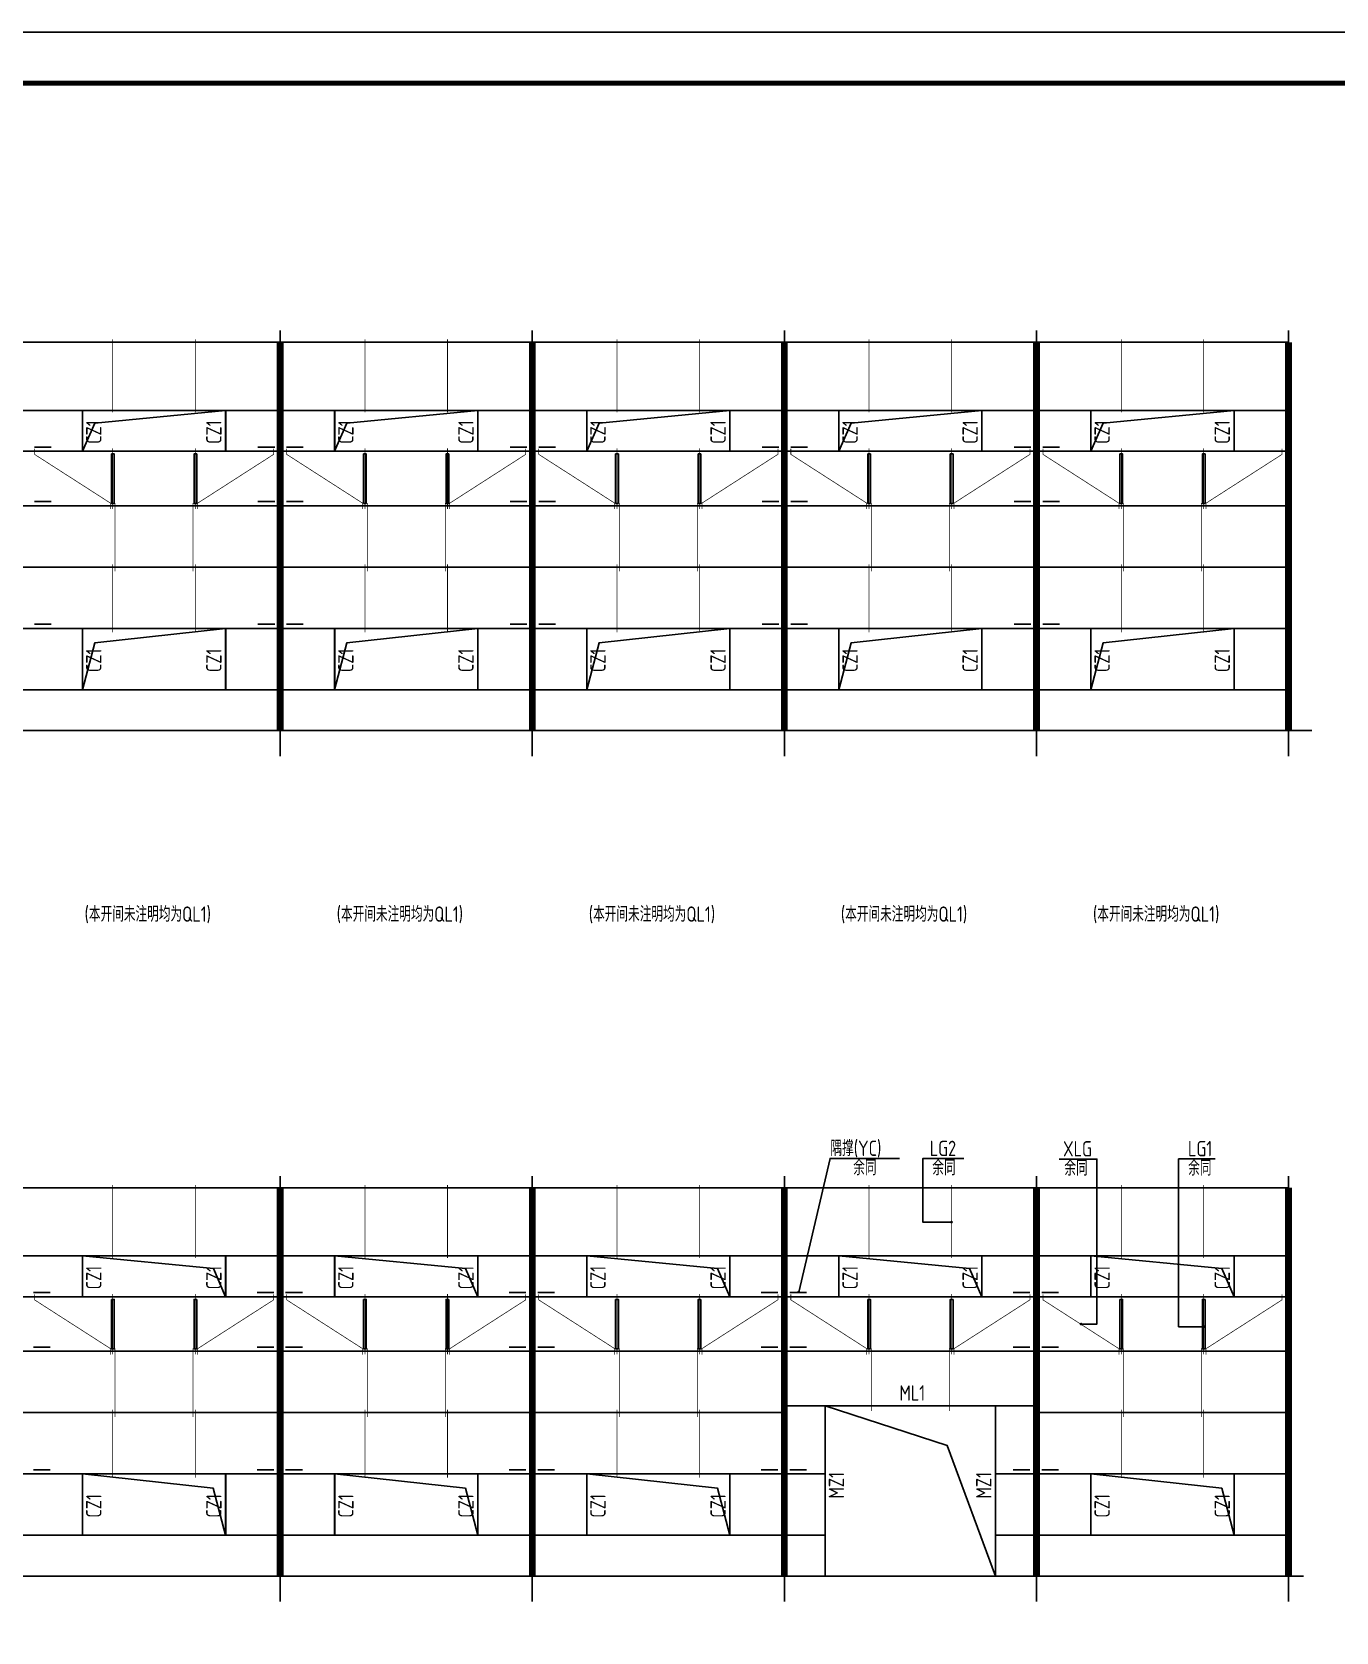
# Model space of a CAD drawing. Extents: x 8844666 to 9156203, y 1662182 to 2655606.
# Drawn here: x 9085320 to 9123598, y 1931153 to 1978119 of the extents above; entities that cross this region are included whole.
import ezdxf

# ---------------------------------------------------------------- set-up
doc = ezdxf.new("R2010")
doc.units = 0
doc.header["$LTSCALE"] = 1000
doc.header["$MEASUREMENT"] = 0
doc.linetypes.add('DOTE', pattern=[2.42, 2, -0.2, 0.02, -0.2])
doc.layers.get('0').update_dxf_attribs({"linetype": 'CONTINUOUS'})
for name, color, linetype in [('DIM_LEAD', 3, 'CONTINUOUS'), ('DOTE', 8, 'DOTE'), ('PUB_TITLE', 4, 'CONTINUOUS'), ('WINDOW', 4, 'CONTINUOUS'), ('屋面隅撑', 6, 'CONTINUOUS'), ('柱', 2, 'CONTINUOUS'), ('标注文字', 3, 'CONTINUOUS'), ('梁', 4, 'CONTINUOUS'), ('檩条拉条', 1, 'CONTINUOUS'), ('洞口边线', 6, 'CONTINUOUS')]:
    doc.layers.add(name, color=color, linetype=linetype)
doc.styles.add('TSSD_REIN', font='atssdeng.shx', dxfattribs={"width": 0.7, "bigfont": 'atssdchn.shx'})

msp = doc.modelspace()

# ---------------------------------------------------------------- linework, layer by layer
for points in [[(8914406.3, 1957612.7), (9122889.1, 1957612.7)], [(9122643.6, 1932794.2), (8914319.9, 1932794.2)]]:
    msp.add_lwpolyline(points)
at = {"layer": 'DIM_LEAD'}
for points in [[(9107825.5, 1941129.9), (9108744.9, 1945052.3), (9110781.1, 1945052.3)], [(9112675.2, 1945049.3), (9111465.6, 1945049.3), (9111465.6, 1943184.9), (9112311.3, 1943184.9)], [(9115472.7, 1945037), (9116582, 1945037), (9116582, 1940191.2), (9116114.4, 1940191.2)], [(9120050.9, 1945041.4), (9118976.1, 1945041.4), (9118976.1, 1940111.1), (9119719.6, 1940111.1)]]:
    msp.add_lwpolyline(points, dxfattribs=at)
at = {"layer": 'DIM_LEAD', "const_width": 40}
for points in [[(9112331.3, 1943184.9, -1), (9112291.3, 1943184.9, -1)], [(9107845.5, 1941129.9, -1), (9107805.5, 1941129.9, -1)], [(9116094.4, 1940191.2, 1), (9116134.4, 1940191.2, 1)], [(9119739.6, 1940111.1, -1), (9119699.6, 1940111.1, -1)]]:
    msp.add_lwpolyline(points, format="xyb", close=True, dxfattribs=at)
at = {"layer": 'DOTE'}
for p, q in [((9092604.5, 1956862.7), (9092604.5, 1969357)), ((9100004.5, 1956862.7), (9100004.5, 1969357)), ((9107404.5, 1956862.7), (9107404.5, 1969357)), ((9114804.5, 1956862.7), (9114804.5, 1969357)), ((9122204.5, 1956862.7), (9122204.5, 1969357)), ((9092604.5, 1932044.2), (9092604.5, 1944538.4)), ((9100004.5, 1932044.2), (9100004.5, 1944538.4)), ((9107404.5, 1932044.2), (9107404.5, 1944538.4)), ((9114804.5, 1932044.2), (9114804.5, 1944538.4)), ((9122204.5, 1932044.2), (9122204.5, 1944538.4))]:
    msp.add_line(p, q, dxfattribs=at)
at = {"layer": 'PUB_TITLE'}
msp.add_lwpolyline([(8903902.8, 1889019.1), (9156202.8, 1889019.1), (9156202.8, 1978119.1), (8903902.8, 1978119.1)], close=True, dxfattribs=at)
at = {"layer": 'PUB_TITLE', "const_width": 150}
msp.add_lwpolyline([(8907652.8, 1890519.1), (9154702.8, 1890519.1), (9154702.8, 1976619.1), (8907652.8, 1976619.1)], close=True, dxfattribs=at)
at = {"layer": 'WINDOW', "color": 5, "const_width": 50}
for points in [[(9086804.5, 1967012.7), (9091004.5, 1967012.7), (9091004.5, 1965812.7), (9086804.5, 1965812.7)], [(9094204.5, 1967012.7), (9098404.5, 1967012.7), (9098404.5, 1965812.7), (9094204.5, 1965812.7)], [(9101604.5, 1967012.7), (9105804.5, 1967012.7), (9105804.5, 1965812.7), (9101604.5, 1965812.7)], [(9109004.5, 1967012.7), (9113204.5, 1967012.7), (9113204.5, 1965812.7), (9109004.5, 1965812.7)], [(9116404.5, 1967012.7), (9120604.5, 1967012.7), (9120604.5, 1965812.7), (9116404.5, 1965812.7)], [(9086804.5, 1960612.7), (9091004.5, 1960612.7), (9091004.5, 1958812.7), (9086804.5, 1958812.7)], [(9094204.5, 1960612.7), (9098404.5, 1960612.7), (9098404.5, 1958812.7), (9094204.5, 1958812.7)], [(9101604.5, 1960612.7), (9105804.5, 1960612.7), (9105804.5, 1958812.7), (9101604.5, 1958812.7)], [(9109004.5, 1960612.7), (9113204.5, 1960612.7), (9113204.5, 1958812.7), (9109004.5, 1958812.7)], [(9116404.5, 1960612.7), (9120604.5, 1960612.7), (9120604.5, 1958812.7), (9116404.5, 1958812.7)], [(9091004.5, 1942194.2), (9086804.5, 1942194.2), (9086804.5, 1940994.2), (9091004.5, 1940994.2)], [(9098404.5, 1942194.2), (9094204.5, 1942194.2), (9094204.5, 1940994.2), (9098404.5, 1940994.2)], [(9105804.5, 1942194.2), (9101604.5, 1942194.2), (9101604.5, 1940994.2), (9105804.5, 1940994.2)], [(9113204.5, 1942194.2), (9109004.5, 1942194.2), (9109004.5, 1940994.2), (9113204.5, 1940994.2)], [(9120604.5, 1942194.2), (9116404.5, 1942194.2), (9116404.5, 1940994.2), (9120604.5, 1940994.2)], [(9113604.5, 1937794.2), (9108604.5, 1937794.2), (9108604.5, 1932794.2), (9113604.5, 1932794.2)], [(9091004.5, 1935794.2), (9086804.5, 1935794.2), (9086804.5, 1933994.2), (9091004.5, 1933994.2)], [(9098404.5, 1935794.2), (9094204.5, 1935794.2), (9094204.5, 1933994.2), (9098404.5, 1933994.2)], [(9105804.5, 1935794.2), (9101604.5, 1935794.2), (9101604.5, 1933994.2), (9105804.5, 1933994.2)], [(9120604.5, 1935794.2), (9116404.5, 1935794.2), (9116404.5, 1933994.2), (9120604.5, 1933994.2)]]:
    msp.add_lwpolyline(points, close=True, dxfattribs=at)
msp.add_lwpolyline([(9114804.5, 1937794.2), (9107404.5, 1937794.1)], dxfattribs=at)
at = {"layer": '屋面隅撑', "color": 6, "const_width": 50}
for points in [[(9085889, 1965935.4), (9085389, 1965935.4)], [(9092448.3, 1965935.4), (9091948.3, 1965935.4)], [(9093289, 1965935.4), (9092789, 1965935.4)], [(9099848.3, 1965935.4), (9099348.3, 1965935.4)], [(9100689, 1965935.4), (9100189, 1965935.4)], [(9107248.3, 1965935.4), (9106748.3, 1965935.4)], [(9108089, 1965935.4), (9107589, 1965935.4)], [(9114648.3, 1965935.4), (9114148.3, 1965935.4)], [(9115489, 1965935.4), (9114989, 1965935.4)], [(9085889, 1964335.4), (9085389, 1964335.4)], [(9092448.3, 1964335.4), (9091948.3, 1964335.4)], [(9093289, 1964335.4), (9092789, 1964335.4)], [(9099848.3, 1964335.4), (9099348.3, 1964335.4)], [(9100689, 1964335.4), (9100189, 1964335.4)], [(9107248.3, 1964335.4), (9106748.3, 1964335.4)], [(9108089, 1964335.4), (9107589, 1964335.4)], [(9114648.3, 1964335.4), (9114148.3, 1964335.4)], [(9115489, 1964335.4), (9114989, 1964335.4)], [(9085889, 1960735.4), (9085389, 1960735.4)], [(9092448.3, 1960735.4), (9091948.3, 1960735.4)], [(9093289, 1960735.4), (9092789, 1960735.4)], [(9099848.3, 1960735.4), (9099348.3, 1960735.4)], [(9100689, 1960735.4), (9100189, 1960735.4)], [(9107248.3, 1960735.4), (9106748.3, 1960735.4)], [(9108089, 1960735.4), (9107589, 1960735.4)], [(9114648.3, 1960735.4), (9114148.3, 1960735.4)], [(9115489, 1960735.4), (9114989, 1960735.4)], [(9085360.7, 1941116.8), (9085860.7, 1941116.8)], [(9091920, 1941116.8), (9092420, 1941116.8)], [(9092760.7, 1941116.8), (9093260.7, 1941116.8)], [(9099320, 1941116.8), (9099820, 1941116.8)], [(9100160.7, 1941116.8), (9100660.7, 1941116.8)], [(9106720, 1941116.8), (9107220, 1941116.8)], [(9107560.7, 1941116.8), (9108060.7, 1941116.8)], [(9114120, 1941116.8), (9114620, 1941116.8)], [(9114960.7, 1941116.8), (9115460.7, 1941116.8)], [(9085360.7, 1939516.8), (9085860.7, 1939516.8)], [(9091920, 1939516.8), (9092420, 1939516.8)], [(9092760.7, 1939516.8), (9093260.7, 1939516.8)], [(9099320, 1939516.8), (9099820, 1939516.8)], [(9100160.7, 1939516.8), (9100660.7, 1939516.8)], [(9106720, 1939516.8), (9107220, 1939516.8)], [(9107560.7, 1939516.8), (9108060.7, 1939516.8)], [(9114120, 1939516.8), (9114620, 1939516.8)], [(9114960.7, 1939516.8), (9115460.7, 1939516.8)], [(9085360.7, 1935916.8), (9085860.7, 1935916.8)], [(9091920, 1935916.8), (9092420, 1935916.8)], [(9092760.7, 1935916.8), (9093260.7, 1935916.8)], [(9099320, 1935916.8), (9099820, 1935916.8)], [(9100160.7, 1935916.8), (9100660.7, 1935916.8)], [(9106720, 1935916.8), (9107220, 1935916.8)], [(9107560.7, 1935916.8), (9108060.7, 1935916.8)], [(9114120, 1935916.8), (9114620, 1935916.8)], [(9114960.7, 1935916.8), (9115460.7, 1935916.8)]]:
    msp.add_lwpolyline(points, dxfattribs=at)
at = {"layer": '柱', "color": 2, "const_width": 200}
for points in [[(9092604.5, 1969012.7), (9092604.5, 1957612.7)], [(9100004.5, 1969012.7), (9100004.5, 1957612.7)], [(9107404.5, 1969012.7), (9107404.5, 1957612.7)], [(9114804.5, 1969012.7), (9114804.5, 1957612.7)], [(9122204.5, 1969012.7), (9122204.5, 1957612.7)], [(9092604.5, 1944194.2), (9092604.5, 1932794.2)], [(9100004.5, 1944194.2), (9100004.5, 1932794.2)], [(9107404.5, 1944194.2), (9107404.5, 1932794.2)], [(9114804.5, 1944194.2), (9114804.5, 1932794.2)], [(9122204.5, 1944194.2), (9122204.5, 1932794.2)]]:
    msp.add_lwpolyline(points, dxfattribs=at)
at = {"layer": '梁', "color": 150, "const_width": 50}
for points in [[(8915004.5, 1969012.7), (9122204.5, 1969012.7)], [(8915004.5, 1967012.7), (9122204.5, 1967012.7)], [(8915004.5, 1965812.7), (9122204.5, 1965812.7)], [(8915004.5, 1964212.7), (9122204.5, 1964212.7)], [(9011204.5, 1962412.7), (9122204.5, 1962412.7)], [(9010004.5, 1960612.7), (9122204.5, 1960612.7)], [(9010004.5, 1958812.7), (9122204.5, 1958812.7)], [(9122204.5, 1944194.2), (8915004.5, 1944194.2)], [(9122204.5, 1942194.2), (8915004.5, 1942194.2)], [(9122204.5, 1940994.2), (8915004.5, 1940994.2)], [(9122204.5, 1939394.2), (8915004.5, 1939394.2)], [(9107404.5, 1937594.2), (9033404.5, 1937594.2)], [(9122204.5, 1937594.2), (9114804.5, 1937594.2)], [(9108604.5, 1935794.2), (9032204.5, 1935794.2)], [(9122204.5, 1935794.2), (9113604.5, 1935794.2)], [(9108604.5, 1933994.2), (9032204.5, 1933994.2)], [(9122204.5, 1933994.2), (9113604.5, 1933994.2)]]:
    msp.add_lwpolyline(points, dxfattribs=at)
at = {"layer": '檩条拉条', "color": 1, "const_width": 20}
for points in [[(9087692.3, 1969095.3), (9087692.3, 1966950.4)], [(9090116.7, 1969095.3), (9090116.7, 1966950.4)], [(9095092.3, 1969095.3), (9095092.3, 1966950.4)], [(9097516.7, 1969095.3), (9097516.7, 1966950.4)], [(9102492.3, 1969095.3), (9102492.3, 1966950.4)], [(9104916.7, 1969095.3), (9104916.7, 1966950.4)], [(9109892.3, 1969095.3), (9109892.3, 1966950.4)], [(9112316.7, 1969095.3), (9112316.7, 1966950.4)], [(9117292.3, 1969095.3), (9117292.3, 1966950.4)], [(9119716.7, 1969095.3), (9119716.7, 1966950.4)], [(9085395.2, 1965886.6), (9085395.2, 1965721.5), (9087625.1, 1964288.4), (9087625.1, 1964115.1)], [(9087692.3, 1965895.3), (9087692.3, 1964119.6)], [(9090116.7, 1965895.3), (9090116.7, 1964119.6)], [(9092413.8, 1965886.6), (9092413.8, 1965721.5), (9090183.9, 1964288.4), (9090183.9, 1964115.1)], [(9092795.2, 1965886.6), (9092795.2, 1965721.5), (9095025.1, 1964288.4), (9095025.1, 1964115.1)], [(9095092.3, 1965895.3), (9095092.3, 1964119.6)], [(9097516.7, 1965895.3), (9097516.7, 1964119.6)], [(9099813.8, 1965886.6), (9099813.8, 1965721.5), (9097583.9, 1964288.4), (9097583.9, 1964115.1)], [(9100195.2, 1965886.6), (9100195.2, 1965721.5), (9102425.1, 1964288.4), (9102425.1, 1964115.1)], [(9102492.3, 1965895.3), (9102492.3, 1964119.6)], [(9104916.7, 1965895.3), (9104916.7, 1964119.6)], [(9107213.8, 1965886.6), (9107213.8, 1965721.5), (9104983.9, 1964288.4), (9104983.9, 1964115.1)], [(9107595.2, 1965886.6), (9107595.2, 1965721.5), (9109825.1, 1964288.4), (9109825.1, 1964115.1)], [(9109892.3, 1965895.3), (9109892.3, 1964119.6)], [(9112316.7, 1965895.3), (9112316.7, 1964119.6)], [(9114613.8, 1965886.6), (9114613.8, 1965721.5), (9112383.9, 1964288.4), (9112383.9, 1964115.1)], [(9114995.2, 1965886.6), (9114995.2, 1965721.5), (9117225.1, 1964288.4), (9117225.1, 1964115.1)], [(9117292.3, 1965895.3), (9117292.3, 1964119.6)], [(9119716.7, 1965895.3), (9119716.7, 1964119.6)], [(9122013.8, 1965886.6), (9122013.8, 1965721.5), (9119783.9, 1964288.4), (9119783.9, 1964115.1)], [(9087759.4, 1964296.9), (9087759.4, 1962285.5)], [(9090049.5, 1964296.9), (9090049.5, 1962285.5)], [(9095159.4, 1964296.9), (9095159.4, 1962285.5)], [(9097449.5, 1964296.9), (9097449.5, 1962285.5)], [(9102559.4, 1964296.9), (9102559.4, 1962285.5)], [(9104849.5, 1964296.9), (9104849.5, 1962285.5)], [(9109959.4, 1964296.9), (9109959.4, 1962285.5)], [(9112249.5, 1964296.9), (9112249.5, 1962285.5)], [(9117359.4, 1964296.9), (9117359.4, 1962285.5)], [(9119649.5, 1964296.9), (9119649.5, 1962285.5)], [(9087692.3, 1962495.3), (9087692.3, 1960499.3)], [(9090116.7, 1962495.3), (9090116.7, 1960499.3)], [(9095092.3, 1962495.3), (9095092.3, 1960499.3)], [(9097516.7, 1962495.3), (9097516.7, 1960499.3)], [(9102492.3, 1962495.3), (9102492.3, 1960499.3)], [(9104916.7, 1962495.3), (9104916.7, 1960499.3)], [(9109892.3, 1962495.3), (9109892.3, 1960499.3)], [(9112316.7, 1962495.3), (9112316.7, 1960499.3)], [(9117292.3, 1962495.3), (9117292.3, 1960499.3)], [(9119716.7, 1962495.3), (9119716.7, 1960499.3)], [(9087692.3, 1944276.7), (9087692.3, 1942131.8)], [(9090116.7, 1944276.7), (9090116.7, 1942131.8)], [(9095092.3, 1944276.7), (9095092.3, 1942131.8)], [(9097516.7, 1944276.7), (9097516.7, 1942131.8)], [(9102492.3, 1944276.7), (9102492.3, 1942131.8)], [(9104916.7, 1944276.7), (9104916.7, 1942131.8)], [(9109892.3, 1944276.7), (9109892.3, 1942131.8)], [(9112316.7, 1944276.7), (9112316.7, 1942131.8)], [(9117292.3, 1944276.7), (9117292.3, 1942131.8)], [(9119716.7, 1944276.7), (9119716.7, 1942131.8)], [(9085395.2, 1941068), (9085395.2, 1940902.9), (9087625.1, 1939469.8), (9087625.1, 1939296.5)], [(9087692.3, 1941076.7), (9087692.3, 1939301)], [(9090116.7, 1941076.7), (9090116.7, 1939301)], [(9092413.8, 1941068), (9092413.8, 1940902.9), (9090183.9, 1939469.8), (9090183.9, 1939296.5)], [(9092795.2, 1941068), (9092795.2, 1940902.9), (9095025.1, 1939469.8), (9095025.1, 1939296.5)], [(9095092.3, 1941076.7), (9095092.3, 1939301)], [(9097516.7, 1941076.7), (9097516.7, 1939301)], [(9099813.8, 1941068), (9099813.8, 1940902.9), (9097583.9, 1939469.8), (9097583.9, 1939296.5)], [(9100195.2, 1941068), (9100195.2, 1940902.9), (9102425.1, 1939469.8), (9102425.1, 1939296.5)], [(9102492.3, 1941076.7), (9102492.3, 1939301)], [(9104916.7, 1941076.7), (9104916.7, 1939301)], [(9107213.8, 1941068), (9107213.8, 1940902.9), (9104983.9, 1939469.8), (9104983.9, 1939296.5)], [(9107595.2, 1941068), (9107595.2, 1940902.9), (9109825.1, 1939469.8), (9109825.1, 1939296.5)], [(9109892.3, 1941076.7), (9109892.3, 1939301)], [(9112316.7, 1941076.7), (9112316.7, 1939301)], [(9114613.8, 1941068), (9114613.8, 1940902.9), (9112383.9, 1939469.8), (9112383.9, 1939296.5)], [(9114995.2, 1941068), (9114995.2, 1940902.9), (9117225.1, 1939469.8), (9117225.1, 1939296.5)], [(9117292.3, 1941076.7), (9117292.3, 1939301)], [(9119716.7, 1941076.7), (9119716.7, 1939301)], [(9122013.8, 1941068), (9122013.8, 1940902.9), (9119783.9, 1939469.8), (9119783.9, 1939296.5)], [(9087759.4, 1939478.3), (9087759.4, 1937466.9)], [(9090049.5, 1939478.3), (9090049.5, 1937466.9)], [(9095159.4, 1939478.3), (9095159.4, 1937466.9)], [(9097449.5, 1939478.3), (9097449.5, 1937466.9)], [(9102559.4, 1939478.3), (9102559.4, 1937466.9)], [(9104849.5, 1939478.3), (9104849.5, 1937466.9)], [(9109959.4, 1939478.3), (9109959.4, 1937641.2)], [(9112249.5, 1939478.3), (9112249.5, 1937641.2)], [(9117359.4, 1939478.3), (9117359.4, 1937466.9)], [(9119649.5, 1939478.3), (9119649.5, 1937466.9)], [(9087692.3, 1937676.7), (9087692.3, 1935680.7)], [(9090116.7, 1937676.7), (9090116.7, 1935680.7)], [(9095092.3, 1937676.7), (9095092.3, 1935680.7)], [(9097516.7, 1937676.7), (9097516.7, 1935680.7)], [(9102492.3, 1937676.7), (9102492.3, 1935680.7)], [(9104916.7, 1937676.7), (9104916.7, 1935680.7)], [(9117292.3, 1937676.7), (9117292.3, 1935680.7)], [(9119716.7, 1937676.7), (9119716.7, 1935680.7)]]:
    msp.add_lwpolyline(points, dxfattribs=at)
at = {"layer": '檩条拉条', "color": 3}
for points in [[(9087652.3, 1965732.1), (9087732.3, 1965732.1), (9087732.3, 1964283.1), (9087652.3, 1964283.1)], [(9090156.7, 1965732.1), (9090076.7, 1965732.1), (9090076.7, 1964283.1), (9090156.7, 1964283.1)], [(9095052.3, 1965732.1), (9095132.3, 1965732.1), (9095132.3, 1964283.1), (9095052.3, 1964283.1)], [(9097556.7, 1965732.1), (9097476.7, 1965732.1), (9097476.7, 1964283.1), (9097556.7, 1964283.1)], [(9102452.3, 1965732.1), (9102532.3, 1965732.1), (9102532.3, 1964283.1), (9102452.3, 1964283.1)], [(9104956.7, 1965732.1), (9104876.7, 1965732.1), (9104876.7, 1964283.1), (9104956.7, 1964283.1)], [(9109852.3, 1965732.1), (9109932.3, 1965732.1), (9109932.3, 1964283.1), (9109852.3, 1964283.1)], [(9112356.7, 1965732.1), (9112276.7, 1965732.1), (9112276.7, 1964283.1), (9112356.7, 1964283.1)], [(9117252.3, 1965732.1), (9117332.3, 1965732.1), (9117332.3, 1964283.1), (9117252.3, 1964283.1)], [(9119756.7, 1965732.1), (9119676.7, 1965732.1), (9119676.7, 1964283.1), (9119756.7, 1964283.1)], [(9087652.3, 1940913.5), (9087732.3, 1940913.5), (9087732.3, 1939464.5), (9087652.3, 1939464.5)], [(9090156.7, 1940913.5), (9090076.7, 1940913.5), (9090076.7, 1939464.5), (9090156.7, 1939464.5)], [(9095052.3, 1940913.5), (9095132.3, 1940913.5), (9095132.3, 1939464.5), (9095052.3, 1939464.5)], [(9097556.7, 1940913.5), (9097476.7, 1940913.5), (9097476.7, 1939464.5), (9097556.7, 1939464.5)], [(9102452.3, 1940913.5), (9102532.3, 1940913.5), (9102532.3, 1939464.5), (9102452.3, 1939464.5)], [(9104956.7, 1940913.5), (9104876.7, 1940913.5), (9104876.7, 1939464.5), (9104956.7, 1939464.5)], [(9109852.3, 1940913.5), (9109932.3, 1940913.5), (9109932.3, 1939464.5), (9109852.3, 1939464.5)], [(9112356.7, 1940913.5), (9112276.7, 1940913.5), (9112276.7, 1939464.5), (9112356.7, 1939464.5)], [(9117252.3, 1940913.5), (9117332.3, 1940913.5), (9117332.3, 1939464.5), (9117252.3, 1939464.5)], [(9119756.7, 1940913.5), (9119676.7, 1940913.5), (9119676.7, 1939464.5), (9119756.7, 1939464.5)]]:
    msp.add_lwpolyline(points, close=True, dxfattribs=at)
at = {"layer": '洞口边线'}
for points in [[(9086804.5, 1965812.7), (9087164.6, 1966638.1), (9091004.5, 1967012.7)], [(9094204.5, 1965812.7), (9094564.6, 1966638.1), (9098404.5, 1967012.7)], [(9101604.5, 1965812.7), (9101964.6, 1966638.1), (9105804.5, 1967012.7)], [(9109004.5, 1965812.7), (9109364.6, 1966638.1), (9113204.5, 1967012.7)], [(9116404.5, 1965812.7), (9116764.6, 1966638.1), (9120604.5, 1967012.7)], [(9086804.5, 1958812.7), (9087166.3, 1960191.3), (9091004.5, 1960612.7)], [(9094204.5, 1958812.7), (9094566.3, 1960191.3), (9098404.5, 1960612.7)], [(9101604.5, 1958812.7), (9101966.3, 1960191.3), (9105804.5, 1960612.7)], [(9109004.5, 1958812.7), (9109366.3, 1960191.3), (9113204.5, 1960612.7)], [(9116404.5, 1958812.7), (9116766.3, 1960191.3), (9120604.5, 1960612.7)], [(9091004.5, 1940994.2), (9090644.4, 1941819.5), (9086804.5, 1942194.2)], [(9098404.5, 1940994.2), (9098044.4, 1941819.5), (9094204.5, 1942194.2)], [(9105804.5, 1940994.2), (9105444.4, 1941819.5), (9101604.5, 1942194.2)], [(9113204.5, 1940994.2), (9112844.4, 1941819.5), (9109004.5, 1942194.2)], [(9120604.5, 1940994.2), (9120244.4, 1941819.5), (9116404.5, 1942194.2)], [(9113604.5, 1932794.2), (9112186.4, 1936628.8), (9108604.5, 1937794.2)], [(9091004.5, 1933994.2), (9090642.7, 1935372.7), (9086804.5, 1935794.2)], [(9098404.5, 1933994.2), (9098042.7, 1935372.7), (9094204.5, 1935794.2)], [(9105804.5, 1933994.2), (9105442.7, 1935372.7), (9101604.5, 1935794.2)], [(9120604.5, 1933994.2), (9120242.7, 1935372.7), (9116404.5, 1935794.2)]]:
    msp.add_lwpolyline(points, dxfattribs=at)

# ---------------------------------------------------------------- texts
at = {"layer": '标注文字', "color": 6, "style": 'TSSD_REIN', "width": 0.8}
for s, p in [('CZ1', (9087358.3, 1966028.4)), ('CZ1', (9090883.4, 1966028.4)), ('CZ1', (9094758.3, 1966028.4)), ('CZ1', (9098283.4, 1966028.4)), ('CZ1', (9102158.3, 1966028.4)), ('CZ1', (9105683.4, 1966028.4)), ('CZ1', (9109558.3, 1966028.4)), ('CZ1', (9113083.4, 1966028.4)), ('CZ1', (9116958.3, 1966028.4)), ('CZ1', (9120483.4, 1966028.4)), ('CZ1', (9087358.3, 1959328.5)), ('CZ1', (9090883.4, 1959328.5)), ('CZ1', (9094758.3, 1959328.5)), ('CZ1', (9098283.4, 1959328.5)), ('CZ1', (9102158.3, 1959328.5)), ('CZ1', (9105683.4, 1959328.5)), ('CZ1', (9109558.3, 1959328.5)), ('CZ1', (9113083.4, 1959328.5)), ('CZ1', (9116958.3, 1959328.5)), ('CZ1', (9120483.4, 1959328.5)), ('CZ1', (9087358.3, 1941209.8)), ('CZ1', (9090883.4, 1941209.8)), ('CZ1', (9094758.3, 1941209.8)), ('CZ1', (9098283.4, 1941209.8)), ('CZ1', (9102158.3, 1941209.8)), ('CZ1', (9105683.4, 1941209.8)), ('CZ1', (9109558.3, 1941209.8)), ('CZ1', (9113083.4, 1941209.8)), ('CZ1', (9116958.3, 1941209.8)), ('CZ1', (9120483.4, 1941209.8)), ('MZ1', (9109158.3, 1935070)), ('MZ1', (9113483.4, 1935070)), ('CZ1', (9087358.3, 1934509.9)), ('CZ1', (9090883.4, 1934509.9)), ('CZ1', (9094758.3, 1934509.9)), ('CZ1', (9098283.4, 1934509.9)), ('CZ1', (9102158.3, 1934509.9)), ('CZ1', (9105683.4, 1934509.9)), ('CZ1', (9116958.3, 1934509.9)), ('CZ1', (9120483.4, 1934509.9))]:
    msp.add_text(s, height=450, rotation=90, dxfattribs=at).set_placement(p)
for s, p in [('(本开间未注明均为QL1)', (9086862.6, 1952001.4)), ('(本开间未注明均为QL1)', (9094262.6, 1952001.4)), ('(本开间未注明均为QL1)', (9101662.6, 1952001.4)), ('(本开间未注明均为QL1)', (9109062.6, 1952001.4)), ('(本开间未注明均为QL1)', (9116462.6, 1952001.4)), ('ML1', (9110782.2, 1937944))]:
    msp.add_text(s, height=450, dxfattribs=at).set_placement(p)
at = {"layer": '标注文字', "style": 'TSSD_REIN', "width": 0.8}
for s, p in [('隅撑(YC)', (9108757.3, 1945127)), ('LG2', (9111673, 1945123.9)), ('XLG', (9115585.4, 1945111.7)), ('LG1', (9119252.7, 1945116.1)), ('余同', (9109426.2, 1944561.7)), ('余同', (9111748.3, 1944558.7)), ('余同', (9115624.7, 1944546.4)), ('余同', (9119258.8, 1944550.8))]:
    msp.add_text(s, height=450, dxfattribs=at).set_placement(p)

doc.saveas('drawing.dxf')
